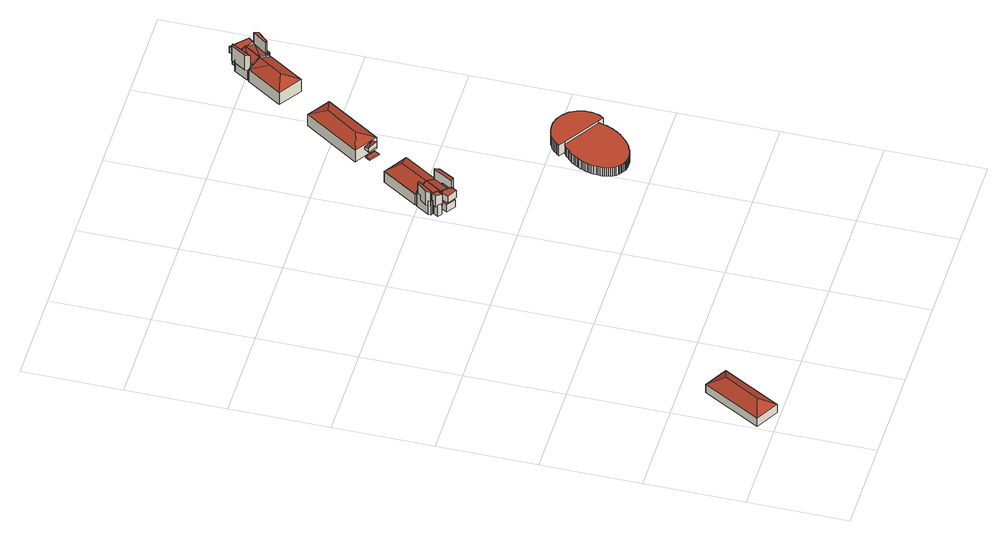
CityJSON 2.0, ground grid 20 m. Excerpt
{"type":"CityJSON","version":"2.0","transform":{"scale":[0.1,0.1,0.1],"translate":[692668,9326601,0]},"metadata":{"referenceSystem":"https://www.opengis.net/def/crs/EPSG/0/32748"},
"CityObjects":{
"building1":{"type":"Building","attributes":{"description":"22, created by Fairuz Akmal Pradana","name":"AC14-22","relativeToTerrain":"entirelyAboveTerrain","GrossPlannedArea":{"value":120,"uom":"m2"},"ConstructionMethod":"New Building","IsLandmarked":"NO","dateOfConstruction":"2025-01-01","measuredHeight":3.76,"class":"1000","function":"1000","usage":"1000","roofType":"1030","storeysAboveGround":2,"storeysBelowGround":0},"geometry":[{"type":"MultiSurface","lod":"2","boundaries":[[[0,1,2,3]],[[1,4,5,2]],[[4,6,7,5]],[[6,0,3,7]],[[7,8,9,5]],[[2,9,8,3]],[[9,2,5]],[[2,3,7,5]],[[8,7,3]],[[1,0,6,4]]],"semantics":{"surfaces":[{"type":"WallSurface","name":"Outer Wall 1"},{"type":"WallSurface","name":"Outer Wall 2"},{"type":"WallSurface","name":"Outer Wall 3"},{"type":"WallSurface","name":"Outer Wall 4"},{"type":"RoofSurface","name":"Roof 1"},{"type":"RoofSurface","name":"Roof 2"},{"type":"RoofSurface","name":"Roof 3"},{"type":"RoofSurface","name":"Roof 4"},{"type":"RoofSurface","name":"Roof 6"},{"type":"GroundSurface","description":"Bodenplatte","name":"Base Surface"}],"values":[0,1,2,3,4,5,6,7,8,9]}}]},
"building2":{"type":"Building","attributes":{"description":"1, created by Fairuz Akmal Pradana","name":"AC14-1","relativeToTerrain":"entirelyAboveTerrain","GrossPlannedArea":{"value":120,"uom":"m2"},"ConstructionMethod":"New Building","IsLandmarked":"NO","dateOfConstruction":"2025-01-01","measuredHeight":5.83,"class":"1000","function":"1000","usage":"1000","roofType":"1030","storeysAboveGround":2,"storeysBelowGround":0},"geometry":[{"type":"MultiSurface","lod":"2","boundaries":[[[10,11,12,13,14]],[[15,16,17,18]],[[19,20,21,22,23]],[[24,23,22]],[[21,24,22]],[[25,19,26,27]],[[20,28,29,21]],[[30,31,32,33]],[[28,34,35,29]],[[36,37,38,39]],[[40,28,41,42]],[[43,16,44,45]],[[16,15,46,44]],[[47,43,45,48]],[[49,50,51,52]],[[53,54,55,56]],[[57,47,48,58]],[[59,60,61,62]],[[28,25,63,41]],[[25,64,65,63]],[[65,66,67,63]],[[66,42,41,67]],[[15,31,68,69,46]],[[31,30,70,68]],[[71,45,44,46,69]],[[71,69,68,70]],[[30,72,73,74]],[[39,38,75,76]],[[77,78,79,80]],[[72,81,82,73]],[[83,84,85,86]],[[87,88,78,77]],[[64,10,14,65]],[[81,89,90,82]],[[43,20,21,45]],[[11,40,42,12]],[[19,30,74,26]],[[34,57,58,35]],[[31,49,52,32]],[[91,92,93,94]],[[95,96,84,83]],[[62,61,96,95]],[[80,79,97,98]],[[99,100,92,91]],[[94,93,101,102]],[[103,104,37,36]],[[30,19,23,70]],[[24,71,69,22]],[[50,30,33,51]],[[54,15,18,55]],[[102,101,100,99]],[[16,53,56,17]],[[86,85,60,59]],[[76,75,104,103]],[[105,106,88,87]],[[98,97,106,105]],[[89,25,27,90]],[[71,24,21,45]],[[41,67,13,12,42]],[[46,69,22,21,45,44]],[[52,51,33,32]],[[56,55,18,17]],[[14,13,67,63,65]],[[14,13,12,107]],[[23,22,69,68,70]],[[82,90,27,26,74,73]],[[58,48,45,21,29,35]],[[66,107,12,42]],[[65,14,107,66]],[[61,60,85,84,96]],[[62,59,86,83,95]],[[93,92,100,101]],[[94,91,99,102]],[[75,38,37,104]],[[76,39,36,103]],[[78,88,106,97,79]],[[77,87,105,98,80]],[[67,41,63]],[[24,71,70,23]],[[40,11,10,64,25,28]],[[31,15,16,43,20,19,30]],[[89,81,72,30,19,25]],[[47,57,34,28,20,43]],[[50,49,31,30]],[[54,53,16,15]]],"semantics":{"surfaces":[{"type":"WallSurface","name":"Outer Wall 1"},{"type":"WallSurface","name":"Outer Wall 2"},{"type":"WallSurface","name":"Outer Wall 3"},{"type":"WallSurface","name":"Outer Wall 4"},{"type":"WallSurface","name":"Outer Wall 5"},{"type":"WallSurface","name":"Outer Wall 6"},{"type":"WallSurface","name":"Outer Wall 7"},{"type":"WallSurface","name":"Outer Wall 9"},{"type":"WallSurface","name":"Outer Wall 10"},{"type":"WallSurface","name":"Outer Wall 11"},{"type":"WallSurface","name":"Outer Wall 12"},{"type":"WallSurface","name":"Outer Wall 13"},{"type":"WallSurface","name":"Outer Wall 14"},{"type":"WallSurface","name":"Outer Wall 15"},{"type":"WallSurface","name":"Outer Wall 16"},{"type":"WallSurface","name":"Outer Wall 17"},{"type":"WallSurface","name":"Outer Wall 18"},{"type":"WallSurface","name":"Outer Wall 19"},{"type":"WallSurface","name":"Outer Wall 20"},{"type":"WallSurface","name":"Outer Wall 21"},{"type":"WallSurface","name":"Outer Wall 22"},{"type":"WallSurface","name":"Outer Wall 23"},{"type":"WallSurface","name":"Outer Wall 24"},{"type":"WallSurface","name":"Outer Wall 26"},{"type":"RoofSurface","name":"Roof 1"},{"type":"RoofSurface","name":"Roof 2"},{"type":"RoofSurface","name":"Roof 3"},{"type":"RoofSurface","name":"Roof 4"},{"type":"RoofSurface","name":"Roof 5"},{"type":"RoofSurface","name":"Roof 6"},{"type":"RoofSurface","name":"Roof 7"},{"type":"RoofSurface","name":"Roof 8"},{"type":"RoofSurface","name":"Roof 9"},{"type":"RoofSurface","name":"Roof 10"},{"type":"GroundSurface","description":"Bodenplatte","name":"Base Surface"}],"values":[0,0,1,1,1,1,1,1,2,3,4,4,4,4,4,4,5,5,6,6,6,6,6,6,6,6,6,7,7,8,9,9,10,10,10,11,11,11,11,11,12,13,13,14,15,16,17,17,17,17,17,18,19,20,21,22,23,24,25,25,25,25,26,26,26,26,26,27,28,29,29,30,30,30,30,31,31,32,33,34,34,34,34,34,34]}}]},
"building3":{"type":"Building","attributes":{"description":"9, created by Fairuz Akmal Pradana","name":"AC14-9","relativeToTerrain":"entirelyAboveTerrain","GrossPlannedArea":{"value":120,"uom":"m2"},"ConstructionMethod":"New Building","IsLandmarked":"NO","dateOfConstruction":"2025-01-01","measuredHeight":3.23,"class":"1000","function":"1000","usage":"1000","roofType":"1030","storeysAboveGround":2,"storeysBelowGround":0},"geometry":[{"type":"MultiSurface","lod":"2","boundaries":[[[108,109,110,111]],[[112,113,114,115]],[[116,117,113,112]],[[118,119,117,116]],[[115,114,119,118]],[[109,120,121,110]],[[120,122,123,121]],[[122,108,111,123]],[[110,121,123,111]],[[114,117,119]],[[114,113,117]],[[112,116,118,115]],[[120,109,108,122]]],"semantics":{"surfaces":[{"type":"WallSurface","name":"Outer Wall 1"},{"type":"WallSurface","name":"Outer Wall 2"},{"type":"WallSurface","name":"Outer Wall 3"},{"type":"WallSurface","name":"Outer Wall 4"},{"type":"WallSurface","name":"Outer Wall 5"},{"type":"WallSurface","name":"Outer Wall 6"},{"type":"WallSurface","name":"Outer Wall 7"},{"type":"WallSurface","name":"Outer Wall 8"},{"type":"RoofSurface","name":"Roof 1"},{"type":"RoofSurface","name":"Roof 2"},{"type":"RoofSurface","name":"Roof 3"},{"type":"RoofSurface","name":"Roof 4"},{"type":"GroundSurface","description":"Bodenplatte","name":"Base Surface"}],"values":[0,1,2,3,4,5,6,7,8,9,10,11,12]}}]},
"building4":{"type":"Building","attributes":{"description":"11, created by Fairuz Akmal Pradana","name":"AC14-11","relativeToTerrain":"entirelyAboveTerrain","GrossPlannedArea":{"value":120,"uom":"m2"},"ConstructionMethod":"New Building","IsLandmarked":"NO","dateOfConstruction":"2025-01-01","measuredHeight":2.56,"class":"1000","function":"1000","usage":"1000","roofType":"1030","storeysAboveGround":2,"storeysBelowGround":0},"geometry":[{"type":"MultiSurface","lod":"2","boundaries":[[[124,125,126,127]],[[125,128,129,126]],[[130,131,132,133]],[[131,134,135,132]],[[136,137,138,139]],[[140,141,142,143]],[[144,145,146,147]],[[148,149,150,151]],[[152,153,154,155]],[[156,157,158,159]],[[160,161,162,163]],[[164,165,166,167]],[[168,169,170,171]],[[169,144,147,170]],[[172,173,174,175]],[[173,148,151,174]],[[176,177,178,179]],[[180,181,182,183]],[[184,185,186,187]],[[128,188,189,129]],[[190,191,192,193]],[[194,195,196,197]],[[198,199,200,201]],[[202,203,204,205]],[[206,207,208,209]],[[210,211,212,213]],[[181,214,215,182]],[[137,216,217,138]],[[216,218,219,217]],[[220,221,222,223]],[[224,225,226,227]],[[228,229,230,231]],[[153,232,233,154]],[[232,202,205,233]],[[195,198,201,196]],[[203,234,235,204]],[[236,237,238,239]],[[240,241,242,243]],[[244,245,246,247]],[[245,210,213,246]],[[248,228,231,249]],[[161,240,243,162]],[[250,251,252,253]],[[254,255,256,257]],[[258,259,260,261]],[[262,263,264,265]],[[263,266,267,264]],[[268,124,127,269]],[[259,270,271,260]],[[272,136,139,273]],[[274,156,159,275]],[[276,254,257,277]],[[278,279,280,281]],[[282,140,143,283]],[[284,285,286,287]],[[288,289,290,291]],[[211,292,293,212]],[[292,294,295,293]],[[185,296,297,186]],[[298,299,300,301]],[[302,303,304,305]],[[306,250,253,307]],[[157,308,309,310]],[[311,172,175,312]],[[255,258,261,256]],[[270,313,314,271]],[[237,315,316,238]],[[315,278,281,316]],[[285,288,291,286]],[[188,190,193,189]],[[296,317,318,297]],[[317,319,320,318]],[[321,130,133,322]],[[134,323,324,135]],[[323,325,326,324]],[[325,327,328,326]],[[218,220,223,219]],[[329,262,265,330]],[[331,206,209,332]],[[225,333,334,226]],[[234,335,336,235]],[[303,248,337,304]],[[248,157,310,337]],[[313,338,339,314]],[[165,168,171,166]],[[340,341,342,343]],[[266,331,332,267]],[[251,344,345,252]],[[344,244,247,345]],[[333,346,347,334]],[[177,180,183,178]],[[214,348,349,215]],[[199,350,351,200]],[[350,352,353,351]],[[352,298,301,353]],[[335,302,305,336]],[[279,282,283,280]],[[145,274,275,146]],[[319,152,155,320]],[[338,321,322,339]],[[354,355,356,357]],[[341,160,163,342]],[[346,268,269,347]],[[191,164,167,192]],[[308,311,312,309]],[[355,184,187,356]],[[229,194,197,230]],[[149,276,277,150]],[[327,176,179,328]],[[157,248,249,158]],[[299,236,239,300]],[[289,306,307,290]],[[294,224,227,295]],[[348,272,273,349]],[[221,354,357,222]],[[141,358,359,142]],[[358,329,330,359]],[[207,340,343,208]],[[241,284,287,242]],[[275,159,158,249,231,230,197,196,201,200,351,353,301,300,239,238,316,281,280,283,143,142,359,330,265,264,267,332,209,208,343,342,163,162,243,242,287,286,291,290,307,253,252,345,247,246,213,212,293,295,227,226,334,347,269,127,126,129,189,193,192,167,166,171,170,147,146]],[[186,297,318,320,155,154,233,205,204,235,336,305,304,337,310,309,312,175,174,151,150,277,257,256,261,260,271,314,339,322,133,132,135,324,326,328,179,178,183,182,215,349,273,139,138,217,219,223,222,357,356,187]],[[156,274,145,144,169,168,165,164,191,190,188,128,125,124,268,346,333,225,224,294,292,211,210,245,244,344,251,250,306,289,288,285,284,241,240,161,160,341,340,207,206,331,266,263,262,329,358,141,140,282,279,278,315,237,236,299,298,352,350,199,198,195,194,229,228,248,157]],[[296,185,184,355,354,221,220,218,216,137,136,272,348,214,181,180,177,176,327,325,323,134,131,130,321,338,313,270,259,258,255,254,276,149,148,173,172,311,308,157,248,303,302,335,234,203,202,232,153,152,319,317]]],"semantics":{"surfaces":[{"type":"WallSurface","name":"Outer Wall 1"},{"type":"WallSurface","name":"Outer Wall 2"},{"type":"WallSurface","name":"Outer Wall 3"},{"type":"WallSurface","name":"Outer Wall 4"},{"type":"WallSurface","name":"Outer Wall 5"},{"type":"WallSurface","name":"Outer Wall 6"},{"type":"WallSurface","name":"Outer Wall 7"},{"type":"WallSurface","name":"Outer Wall 8"},{"type":"WallSurface","name":"Outer Wall 9"},{"type":"WallSurface","name":"Outer Wall 10"},{"type":"WallSurface","name":"Outer Wall 11"},{"type":"WallSurface","name":"Outer Wall 12"},{"type":"WallSurface","name":"Outer Wall 13"},{"type":"WallSurface","name":"Outer Wall 14"},{"type":"WallSurface","name":"Outer Wall 15"},{"type":"WallSurface","name":"Outer Wall 16"},{"type":"WallSurface","name":"Outer Wall 17"},{"type":"WallSurface","name":"Outer Wall 18"},{"type":"WallSurface","name":"Outer Wall 19"},{"type":"WallSurface","name":"Outer Wall 20"},{"type":"WallSurface","name":"Outer Wall 21"},{"type":"WallSurface","name":"Outer Wall 22"},{"type":"WallSurface","name":"Outer Wall 23"},{"type":"WallSurface","name":"Outer Wall 24"},{"type":"WallSurface","name":"Outer Wall 25"},{"type":"WallSurface","name":"Outer Wall 26"},{"type":"WallSurface","name":"Outer Wall 27"},{"type":"WallSurface","name":"Outer Wall 28"},{"type":"WallSurface","name":"Outer Wall 29"},{"type":"WallSurface","name":"Outer Wall 30"},{"type":"WallSurface","name":"Outer Wall 31"},{"type":"WallSurface","name":"Outer Wall 32"},{"type":"WallSurface","name":"Outer Wall 33"},{"type":"WallSurface","name":"Outer Wall 34"},{"type":"WallSurface","name":"Outer Wall 35"},{"type":"WallSurface","name":"Outer Wall 36"},{"type":"WallSurface","name":"Outer Wall 37"},{"type":"WallSurface","name":"Outer Wall 38"},{"type":"WallSurface","name":"Outer Wall 39"},{"type":"WallSurface","name":"Outer Wall 40"},{"type":"WallSurface","name":"Outer Wall 41"},{"type":"WallSurface","name":"Outer Wall 42"},{"type":"WallSurface","name":"Outer Wall 43"},{"type":"WallSurface","name":"Outer Wall 44"},{"type":"WallSurface","name":"Outer Wall 45"},{"type":"WallSurface","name":"Outer Wall 46"},{"type":"WallSurface","name":"Outer Wall 47"},{"type":"WallSurface","name":"Outer Wall 48"},{"type":"WallSurface","name":"Outer Wall 49"},{"type":"WallSurface","name":"Outer Wall 50"},{"type":"WallSurface","name":"Outer Wall 51"},{"type":"WallSurface","name":"Outer Wall 52"},{"type":"WallSurface","name":"Outer Wall 53"},{"type":"WallSurface","name":"Outer Wall 54"},{"type":"WallSurface","name":"Outer Wall 55"},{"type":"WallSurface","name":"Outer Wall 56"},{"type":"WallSurface","name":"Outer Wall 57"},{"type":"WallSurface","name":"Outer Wall 58"},{"type":"WallSurface","name":"Outer Wall 59"},{"type":"WallSurface","name":"Outer Wall 60"},{"type":"WallSurface","name":"Outer Wall 61"},{"type":"WallSurface","name":"Outer Wall 62"},{"type":"WallSurface","name":"Outer Wall 63"},{"type":"WallSurface","name":"Outer Wall 64"},{"type":"WallSurface","name":"Outer Wall 65"},{"type":"WallSurface","name":"Outer Wall 66"},{"type":"WallSurface","name":"Outer Wall 67"},{"type":"WallSurface","name":"Outer Wall 68"},{"type":"WallSurface","name":"Outer Wall 69"},{"type":"WallSurface","name":"Outer Wall 70"},{"type":"WallSurface","name":"Outer Wall 71"},{"type":"WallSurface","name":"Outer Wall 72"},{"type":"WallSurface","name":"Outer Wall 73"},{"type":"WallSurface","name":"Outer Wall 74"},{"type":"WallSurface","name":"Outer Wall 75"},{"type":"WallSurface","name":"Outer Wall 76"},{"type":"WallSurface","name":"Outer Wall 77"},{"type":"WallSurface","name":"Outer Wall 78"},{"type":"WallSurface","name":"Outer Wall 79"},{"type":"WallSurface","name":"Outer Wall 80"},{"type":"WallSurface","name":"Outer Wall 81"},{"type":"WallSurface","name":"Outer Wall 82"},{"type":"WallSurface","name":"Outer Wall 83"},{"type":"WallSurface","name":"Outer Wall 84"},{"type":"WallSurface","name":"Outer Wall 85"},{"type":"WallSurface","name":"Outer Wall 86"},{"type":"WallSurface","name":"Outer Wall 87"},{"type":"WallSurface","name":"Outer Wall 88"},{"type":"WallSurface","name":"Outer Wall 89"},{"type":"WallSurface","name":"Outer Wall 90"},{"type":"WallSurface","name":"Outer Wall 91"},{"type":"WallSurface","name":"Outer Wall 92"},{"type":"WallSurface","name":"Outer Wall 93"},{"type":"WallSurface","name":"Outer Wall 94"},{"type":"RoofSurface","name":"Roof 1"},{"type":"GroundSurface","description":"Bodenplatte","name":"Base Surface"}],"values":[0,0,1,1,2,3,4,4,5,6,7,8,9,9,9,9,10,11,12,13,13,14,14,14,15,16,17,18,18,19,20,21,21,21,22,22,23,24,25,26,27,28,29,30,31,32,32,33,34,35,36,36,37,38,39,40,41,42,43,44,44,45,46,47,48,49,50,50,51,52,53,53,54,55,56,56,57,58,59,60,61,62,62,63,64,65,66,67,68,69,70,71,72,72,72,72,73,74,75,76,77,78,79,80,80,81,82,83,84,85,86,87,88,89,90,91,91,92,93,94,94,95,95]}}]},
"building5":{"type":"Building","attributes":{"description":"8, created by Fairuz Akmal Pradana","name":"AC14-8","relativeToTerrain":"entirelyAboveTerrain","GrossPlannedArea":{"value":120,"uom":"m2"},"ConstructionMethod":"New Building","IsLandmarked":"NO","dateOfConstruction":"2025-01-01","measuredHeight":4.13,"class":"1000","function":"1000","usage":"1000","roofType":"1030","storeysAboveGround":2,"storeysBelowGround":0},"geometry":[{"type":"MultiSurface","lod":"2","boundaries":[[[360,361,362,363]],[[361,364,365,362]],[[364,366,367,365]],[[366,360,363,367]],[[367,368,369,365]],[[362,369,368,363]],[[369,362,365]],[[363,362,365,367]],[[368,367,363]],[[361,360,366,364]]],"semantics":{"surfaces":[{"type":"WallSurface","name":"Outer Wall 1"},{"type":"WallSurface","name":"Outer Wall 2"},{"type":"WallSurface","name":"Outer Wall 3"},{"type":"WallSurface","name":"Outer Wall 4"},{"type":"RoofSurface","name":"Roof 1"},{"type":"RoofSurface","name":"Roof 2"},{"type":"RoofSurface","name":"Roof 3"},{"type":"RoofSurface","name":"Roof 4"},{"type":"RoofSurface","name":"Roof 5"},{"type":"GroundSurface","description":"Bodenplatte","name":"Base Surface"}],"values":[0,1,2,3,4,5,6,7,8,9]}}]},
"building6":{"type":"Building","attributes":{"description":"2, created by Fairuz Akmal Pradana","name":"AC14-2","relativeToTerrain":"entirelyAboveTerrain","GrossPlannedArea":{"value":120,"uom":"m2"},"ConstructionMethod":"New Building","IsLandmarked":"NO","dateOfConstruction":"2025-01-01","measuredHeight":6.47,"class":"1000","function":"1000","usage":"1000","roofType":"1030","storeysAboveGround":2,"storeysBelowGround":0},"geometry":[{"type":"MultiSurface","lod":"2","boundaries":[[[370,371,372,373]],[[374,375,376,377]],[[378,379,380,381]],[[382,383,384,385]],[[386,387,388,389]],[[390,391,392,393]],[[394,395,396,397]],[[387,398,399,388]],[[370,386,400,401]],[[402,403,404,405]],[[386,406,407,408,400]],[[409,400,408]],[[410,401,411]],[[407,409,408]],[[412,391,413,414]],[[395,412,414,396]],[[371,415,416,372]],[[390,417,418,393]],[[377,376,383,382]],[[419,420,403,402]],[[398,421,422,399]],[[393,410,411]],[[421,423,424,422]],[[391,394,397,413]],[[386,370,373,425]],[[385,384,375,374]],[[415,386,425,416]],[[426,427,379,378]],[[405,404,428,429]],[[429,428,420,419]],[[423,406,430,424]],[[406,386,389,430]],[[431,424,430,432]],[[388,431,432,389]],[[391,412,433,392]],[[412,370,401,433]],[[406,417,418,407]],[[417,434,435,418]],[[436,437,427,426]],[[410,409,408,411]],[[434,438,439,435]],[[438,390,393,439]],[[381,380,437,436]],[[422,424,431,440,441]],[[400,410,409]],[[410,400,401]],[[432,430,389]],[[411,393,392,433,401]],[[393,411,408,407]],[[393,407,418]],[[397,396,414,413]],[[372,416,425,373]],[[435,439,393,418]],[[441,399,422]],[[400,408,411,401]],[[409,393,410]],[[393,409,407]],[[384,383,376,375]],[[385,382,377,374]],[[399,388,389,432,430,424,422]],[[380,379,427,437]],[[381,378,426,436]],[[420,428,404,403]],[[419,429,405,402]],[[399,441,440,388]],[[440,431,388]],[[386,406,423,421,398,387]],[[370,412,391,390,417,406,386]],[[395,394,391,412]],[[415,371,370,386]],[[438,434,417,390]]],"semantics":{"surfaces":[{"type":"WallSurface","name":"Outer Wall 1"},{"type":"WallSurface","name":"Outer Wall 2"},{"type":"WallSurface","name":"Outer Wall 3"},{"type":"WallSurface","name":"Outer Wall 4"},{"type":"WallSurface","name":"Outer Wall 5"},{"type":"WallSurface","name":"Outer Wall 7"},{"type":"WallSurface","name":"Outer Wall 8"},{"type":"WallSurface","name":"Outer Wall 9"},{"type":"WallSurface","name":"Outer Wall 10"},{"type":"WallSurface","name":"Outer Wall 11"},{"type":"WallSurface","name":"Outer Wall 12"},{"type":"WallSurface","name":"Outer Wall 13"},{"type":"WallSurface","name":"Outer Wall 15"},{"type":"WallSurface","name":"Outer Wall 16"},{"type":"WallSurface","name":"Outer Wall 17"},{"type":"WallSurface","name":"Outer Wall 18"},{"type":"WallSurface","name":"Outer Wall 19"},{"type":"WallSurface","name":"Outer Wall 20"},{"type":"WallSurface","name":"Outer Wall 21"},{"type":"WallSurface","name":"Outer Wall 22"},{"type":"RoofSurface","name":"Roof 1"},{"type":"RoofSurface","name":"Roof 2"},{"type":"RoofSurface","name":"Roof 3"},{"type":"RoofSurface","name":"Roof 4"},{"type":"RoofSurface","name":"Roof 5"},{"type":"RoofSurface","name":"Roof 6"},{"type":"RoofSurface","name":"Roof 7"},{"type":"RoofSurface","name":"Roof 8"},{"type":"RoofSurface","name":"Roof 9"},{"type":"GroundSurface","description":"Bodenplatte","name":"Base Surface"}],"values":[0,0,1,2,3,3,3,4,4,4,5,5,5,5,5,6,6,6,7,8,9,9,10,10,10,10,11,12,13,14,15,15,15,15,15,15,16,16,16,17,17,18,19,20,21,21,22,22,22,22,22,22,22,23,24,25,25,26,26,27,27,27,27,27,28,28,29,29,29,29,29]}}]}
},
"vertices":[
[73,151,0],[8,34,0],[8,34,20],[73,151,20],[55,8,0],[55,8,20],[120,125,0],[120,125,20],[83,114,38],[44,44,38],
[526,848,0],[478,878,0],[478,878,27],[502,863,27],[526,848,27],[426,762,0],[418,767,0],[418,767,28],[426,762,28],[475,779,0],[437,803,0],[437,803,34],[456,791,34],[475,779,34],[456,791,44],[478,777,0],[475,779,37],[478,777,37],[435,804,0],[435,804,34],[453,745,0],[435,756,0],[435,756,18],[453,745,18],[430,803,0],[430,803,34],[427,741,25],[427,741,42],[446,731,42],[446,731,25],[432,806,0],[435,804,27],[432,806,27],[416,769,0],[418,767,34],[416,769,34],[426,762,34],[413,770,0],[413,770,34],[428,744,0],[446,733,0],[446,733,18],[428,744,18],[412,757,0],[420,752,0],[420,752,28],[412,757,28],[413,776,0],[413,776,34],[478,771,21],[478,771,58],[478,781,58],[478,781,21],[478,777,27],[480,776,0],[480,776,27],[456,791,43],[456,791,27],[435,756,34],[434,757,34],[453,745,34],[434,757,44],[456,743,0],[456,743,37],[453,745,37],[453,741,42],[453,741,25],[416,771,23],[416,771,57],[437,801,57],[437,801,23],[460,745,0],[460,745,37],[453,741,21],[453,741,58],[461,741,58],[461,741,21],[413,771,23],[413,771,57],[478,773,0],[478,773,37],[420,751,23],[420,751,51],[426,761,51],[426,761,23],[474,781,21],[474,781,58],[430,801,57],[430,801,23],[412,761,23],[412,761,51],[418,771,51],[418,771,23],[435,761,25],[435,761,42],[413,781,23],[413,781,57],[491,847,43],
[553,916,0],[534,929,0],[534,929,3],[553,916,3],[534,931,21],[534,931,27],[527,921,31],[527,921,21],[554,921,21],[554,921,28],[547,911,21],[547,911,32],[528,919,0],[528,919,3],[547,906,0],[547,906,3],
[685,471,0],[689,474,0],[689,474,21],[685,471,21],[692,478,0],[692,478,21],[732,574,0],[730,577,0],[730,577,26],[732,574,26],[729,580,0],[729,580,26],[699,606,0],[695,607,0],[695,607,26],[699,606,26],[600,511,0],[599,507,0],[599,507,21],[600,511,21],[712,511,0],[713,515,0],[713,515,21],[712,511,21],[732,533,0],[733,536,0],[733,536,26],[732,533,26],[652,601,0],[648,599,0],[648,599,26],[652,601,26],[715,524,0],[716,528,0],[716,528,21],[715,524,21],[607,465,0],[610,462,0],[610,462,21],[607,465,21],[703,493,0],[706,497,0],[706,497,21],[703,493,21],[708,502,0],[710,506,0],[710,506,21],[708,502,21],[729,526,0],[730,529,0],[730,529,26],[729,526,26],[720,592,0],[717,595,0],[717,595,26],[720,592,26],[715,597,0],[712,599,0],[712,599,26],[715,597,26],[669,608,0],[666,607,0],[666,607,26],[669,608,26],[695,481,0],[695,481,21],[698,485,0],[701,489,0],[701,489,21],[698,485,21],[633,567,0],[630,564,0],[630,564,21],[633,567,21],[627,561,0],[623,557,0],[623,557,21],[627,561,21],[642,595,0],[640,592,0],[640,592,26],[642,595,26],[601,478,0],[602,475,0],[602,475,21],[601,478,21],[652,451,0],[656,452,0],[656,452,21],[652,451,21],[709,601,0],[709,601,26],[691,608,0],[691,608,26],[688,609,0],[688,609,26],[684,609,0],[680,609,0],[680,609,26],[684,609,26],[667,457,0],[671,460,0],[671,460,21],[667,457,21],[641,573,0],[637,570,0],[637,570,21],[641,573,21],[645,597,0],[645,597,26],[637,589,0],[637,589,26],[610,538,0],[607,533,0],[607,533,21],[610,538,21],[612,460,0],[614,458,0],[614,458,21],[612,460,21],[644,450,0],[648,450,0],[648,450,21],[644,450,21],[643,574,0],[643,574,21],[633,450,0],[637,450,0],[637,450,21],[633,450,21],[735,544,0],[735,548,0],[735,548,26],[735,544,26],[735,551,0],[735,555,0],[735,555,26],[735,551,26],[599,494,0],[599,490,0],[599,490,21],[599,494,21],[599,486,0],[599,486,21],[682,468,0],[682,468,21],[735,559,0],[735,559,26],[702,605,0],[702,605,26],[714,519,0],[714,519,21],[734,540,0],[734,540,26],[604,524,0],[602,520,0],[602,520,21],[604,524,21],[601,516,0],[601,516,21],[617,456,0],[620,454,0],[620,454,21],[617,456,21],[623,453,0],[626,451,0],[626,451,21],[623,453,21],[659,454,0],[659,454,21],[663,456,0],[663,456,21],[662,606,0],[662,606,26],[615,546,0],[612,542,0],[612,542,21],[615,546,21],[632,583,0],[631,582,0],[631,582,26],[632,583,26],[630,451,0],[630,451,21],[726,522,0],[726,522,26],[716,528,26],[727,523,0],[727,523,26],[735,563,0],[735,563,26],[606,529,0],[606,529,21],[658,605,0],[658,605,26],[655,603,0],[655,603,26],[733,570,0],[733,570,26],[727,583,0],[727,583,26],[725,587,0],[725,587,26],[723,589,0],[723,589,26],[599,498,0],[599,498,21],[600,482,0],[600,482,21],[675,462,0],[675,462,21],[634,586,0],[634,586,26],[643,574,26],[734,566,0],[734,566,26],[604,471,0],[605,468,0],[605,468,21],[604,471,21],[640,450,0],[640,450,21],[678,465,0],[678,465,21],[705,603,0],[705,603,26],[620,554,0],[620,554,21],[617,550,0],[617,550,21],[677,609,0],[673,608,0],[673,608,26],[677,609,26],[599,502,0],[599,502,21],
[591,1056,0],[518,945,0],[518,945,28],[591,1056,28],[563,915,0],[563,915,28],[636,1026,0],[636,1026,28],[598,1018,41],[555,953,41],
[707,1225,0],[701,1225,0],[701,1225,36],[707,1225,36],[722,1171,28],[722,1171,65],[728,1171,65],[728,1171,28],[682,1201,26],[682,1201,62],[684,1191,62],[684,1191,26],[747,1191,28],[747,1191,65],[745,1201,65],[745,1201,28],[684,1191,0],[680,1193,0],[680,1193,30],[684,1191,30],[745,1200,0],[742,1202,0],[742,1202,37],[745,1200,37],[750,1214,0],[718,1235,0],[718,1235,14],[750,1214,14],[633,1122,0],[633,1122,30],[684,1191,37],[707,1225,37],[742,1201,29],[742,1201,43],[751,1211,43],[751,1211,29],[722,1165,0],[722,1165,37],[703,1178,37],[703,1178,45],[726,1212,45],[726,1212,37],[710,1223,0],[742,1202,14],[710,1223,14],[683,1197,0],[683,1197,36],[723,1165,0],[723,1165,37],[710,1221,29],[710,1221,43],[679,1091,0],[679,1091,30],[726,1163,0],[726,1163,30],[684,1191,36],[701,1231,26],[701,1231,62],[718,1241,43],[718,1241,29],[722,1165,30],[703,1178,44],[703,1178,30],[710,1223,37],[728,1165,0],[728,1165,37],[707,1231,26],[707,1231,62],[747,1194,0],[747,1194,37],[688,1155,44],[671,1129,44]
]}
